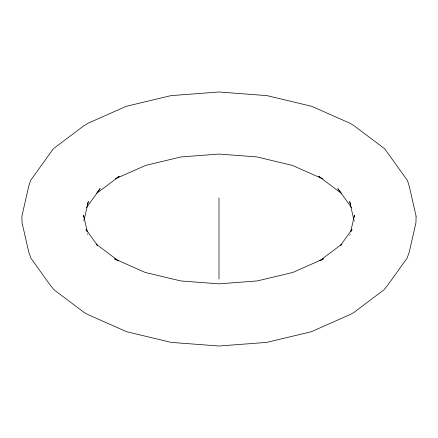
<?xml version="1.0" encoding="UTF-8"?>
<svg xmlns="http://www.w3.org/2000/svg" width="438" height="438" viewBox="0 0 438 438"><rect width="100%" height="100%" fill="white"/><g stroke="black" fill="none" stroke-linecap="round" stroke-linejoin="round"><path stroke-width="0.33" stroke-dasharray="2.19 1.64" d="M354.304 221.792L354.364 219.142M350.143 234.106L349.847 235.409L350.718 233M87.282 233L88.153 235.409L87.857 234.106M83.636 219.142L83.696 221.792"/><path stroke-width="0.66" d="M354.413 217.155L354.462 215.167L350.739 231.494M84.293 219.186L88.306 201.579L87.37 204.65M351.369 231.187L352.026 229.381L340.622 245.269M86.428 207.721L100.138 188.608L96.743 193.278L119.18 176.399L116.908 177.817M340.687 245.581L341.897 244.097L319.882 260.659M319.937 260.747L323.485 258.858L292.88 272.42L257.243 280.939L219 283.846L180.757 280.939L145.12 272.42L114.515 258.858L118.063 260.747M115.199 178.879L145.602 165.411L181.009 156.946L219 154.061L256.991 156.946L292.398 165.411L322.801 178.879M321.092 177.817L318.82 176.399L341.257 193.278L337.862 188.608L351.572 207.721M118.118 260.659L96.103 244.097L97.313 245.581M97.378 245.269L85.974 229.381L86.631 231.187M350.63 204.65L349.694 201.579L353.707 219.186M87.261 231.494L83.538 215.167L83.587 217.155M219 197.899L219 278.968M416.1 216.158L415.941 222.783L409.229 252.211L407.05 258.239L387.603 285.352L383.967 289.814L353.696 312.59L349.562 314.796L311.319 331.736L266.786 342.385L219 346.015L171.214 342.385L126.681 331.736L88.438 314.796L84.304 312.59L54.033 289.814L50.397 285.352L30.95 258.239L28.771 252.211L22.059 222.783L21.9 216.158L28.618 186.708L30.496 180.566L53.387 148.717L83.778 125.848L87.753 123.368L126.193 106.341L170.962 95.637L219 91.985L267.038 95.637L311.807 106.341L350.247 123.368L354.222 125.848L384.613 148.717L407.504 180.566L409.382 186.708L416.1 216.158"/></g></svg>
